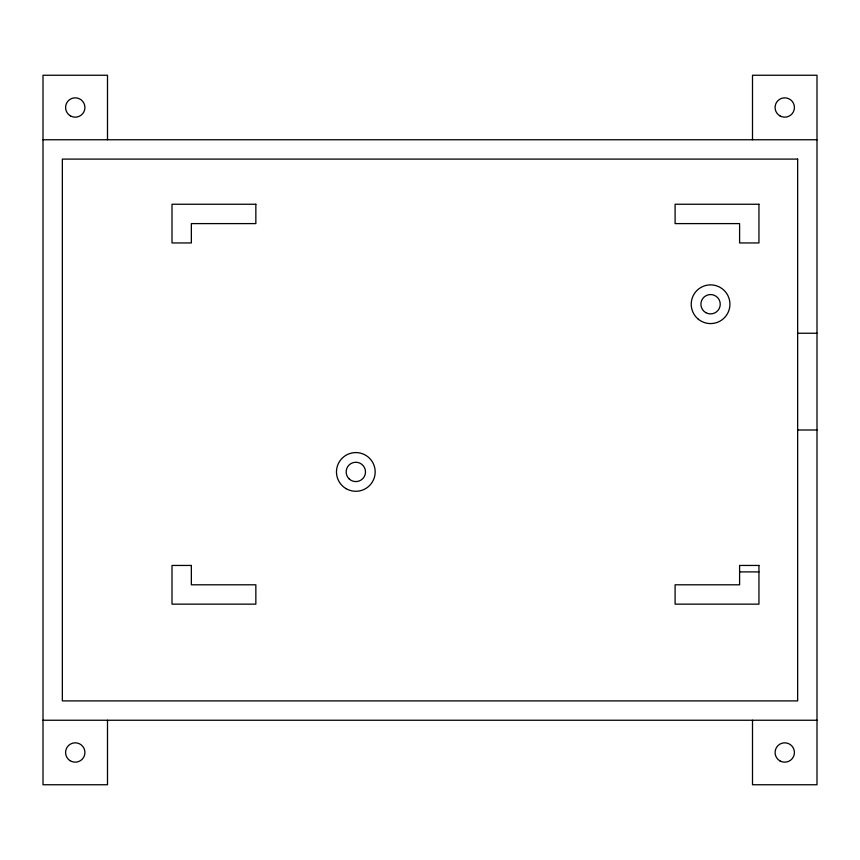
<?xml version="1.0" encoding="UTF-8"?>
<svg xmlns="http://www.w3.org/2000/svg" width="860" height="860" viewBox="0 0 860 860"><rect width="100%" height="100%" fill="white"/><g stroke="black" fill="none" stroke-linecap="round" stroke-linejoin="round"><path stroke-width="1.29" d="M43 139.75L817 139.75M797.65 333.25L817 333.25M797.65 430L817 430M739.6 571.9L758.95 571.9M43 720.25L817 720.25M752.5 139.75L752.5 75.25L817 75.25L817 784.75L752.5 784.75L752.5 720.25M107.5 139.75L107.5 75.25L43 75.25L43 784.75L107.5 784.75L107.5 720.25M797.65 159.1L62.35 159.1L62.35 700.9L797.65 700.9L797.65 159.1M255.85 204.25L172 204.25L172 242.95L191.35 242.95L191.35 223.6L255.85 223.6L255.85 204.25M758.95 204.25L675.1 204.25L675.1 223.6L739.6 223.6L739.6 242.95L758.95 242.95L758.95 204.25M191.35 565.45L172 565.45L172 604.15L255.85 604.15L255.85 584.8L191.35 584.8L191.35 565.45M758.95 565.45L739.6 565.45L739.6 584.8L675.1 584.8L675.1 604.15L758.95 604.15L758.95 565.45M346.15 488.684A19.35 19.35 0 0 0 375.175 471.925A19.35 19.35 0 0 0 346.15 455.166A19.35 19.35 0 0 0 346.15 488.684M697.75 318.716A19.35 19.35 0 0 0 729.538 308.084A19.35 19.35 0 0 0 704.437 285.875A19.35 19.35 0 0 0 697.75 318.716M779.913 760.874A9.675 9.675 0 0 0 794.425 752.5A9.675 9.675 0 0 0 779.913 744.126A9.675 9.675 0 0 0 779.913 760.874M69.982 760.616A9.675 9.675 0 0 0 84.914 753.005A9.675 9.675 0 0 0 70.853 743.879A9.675 9.675 0 0 0 69.982 760.616M70.412 115.874A9.675 9.675 0 0 0 84.925 107.5A9.675 9.675 0 0 0 70.412 99.126A9.675 9.675 0 0 0 70.412 115.874M779.913 115.874A9.675 9.675 0 0 0 794.425 107.5A9.675 9.675 0 0 0 779.913 99.126A9.675 9.675 0 0 0 779.913 115.874M705.737 312.599A9.675 9.675 0 0 0 720.25 304.225A9.675 9.675 0 0 0 705.737 295.851A9.675 9.675 0 0 0 705.737 312.599M348.988 478.762A9.675 9.675 0 0 0 365.167 474.43A9.675 9.675 0 0 0 353.32 462.583A9.675 9.675 0 0 0 348.988 478.762"/></g></svg>
